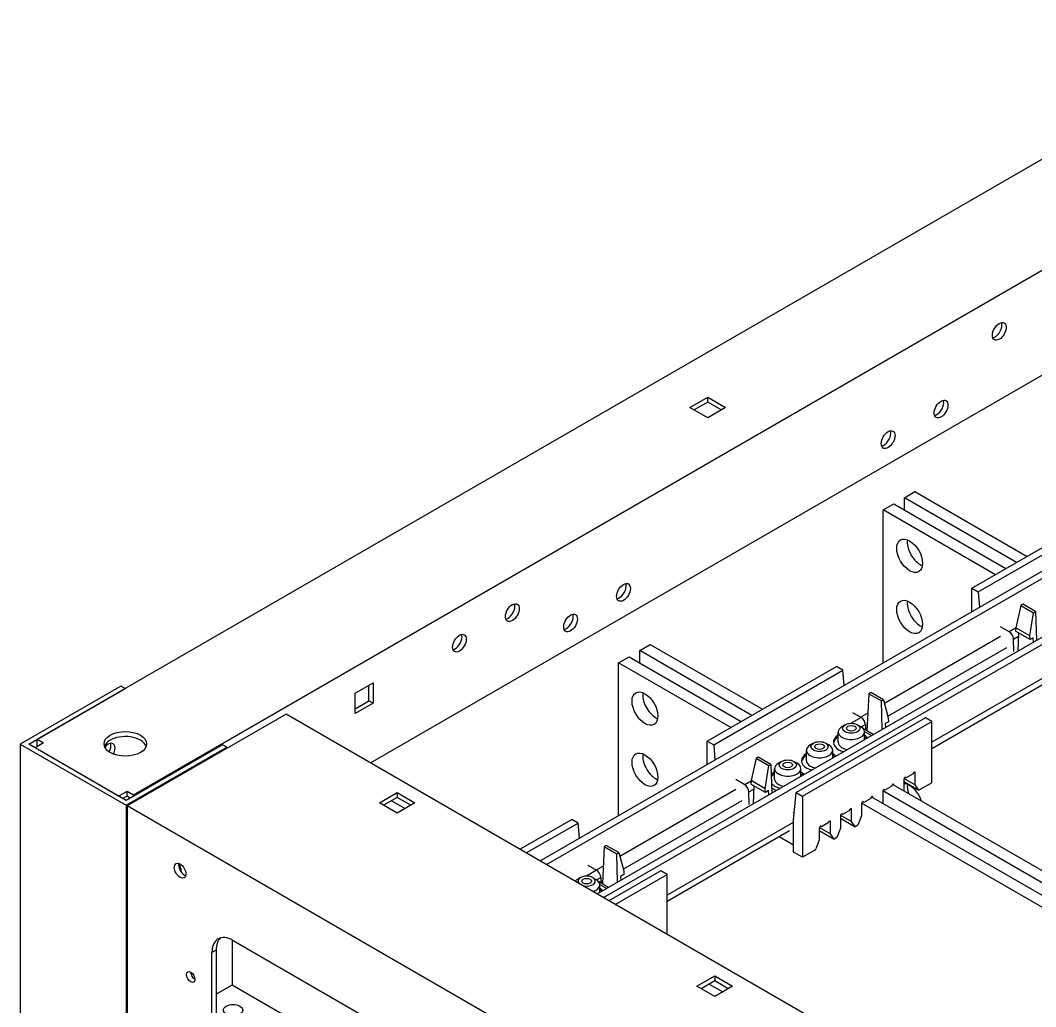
# Model space of a CAD drawing. Header units: millimetres. Extents: x -116965 to 323937, y 291661 to 566926.
# Drawn here: x -13101.6 to -12925.3, y 325621.5 to 325792.7 of the extents above; entities that cross this region are included whole.
import ezdxf

# ---------------------------------------------------------------- set-up
doc = ezdxf.new("R2010")
doc.units = ezdxf.units.MM
doc.layers.add('ALPHA', color=255, linetype='Continuous')

msp = doc.modelspace()

# ---------------------------------------------------------------- linework, layer by layer
at = {"layer": 'ALPHA'}
for p, q in [((-13098.684469, 325667.907312), (-12882.479499, 325792.73331)), ((-13081.991092, 325658.269387), (-12865.786123, 325783.095384)), ((-13040.809193, 325663.788904), (-12881.045487, 325756.028522)), ((-13011.356781, 325646.784546), (-12862.807789, 325732.549347)), ((-13010.253695, 325646.147679), (-12861.704702, 325731.912479)), ((-13001.429002, 325641.05274), (-12852.88001, 325726.817541)), ((-12985.323938, 325725.501348), (-12982.235296, 325727.284577)), ((-12982.235296, 325727.284577), (-12979.146653, 325725.501348)), ((-12982.235296, 325726.43542), (-12982.235296, 325727.284577)), ((-13000.325916, 325640.415873), (-12851.776923, 325726.180673)), ((-12982.235296, 325723.71812), (-12985.323938, 325725.501348)), ((-12982.235296, 325726.43542), (-12984.588547, 325725.07677)), ((-12979.882044, 325725.07677), (-12982.235296, 325726.43542)), ((-12979.146653, 325725.501348), (-12982.235296, 325723.71812)), ((-12948.094766, 325709.845026), (-12946.256288, 325710.906472)), ((-12948.094766, 325707.722135), (-12948.094766, 325709.845026)), ((-12928.606903, 325698.593703), (-12948.094766, 325709.845026)), ((-12946.256288, 325710.906472), (-12926.768426, 325699.655149)), ((-12951.771721, 325707.722135), (-12949.933244, 325708.783581)), ((-12951.771721, 325681.185996), (-12951.771721, 325707.722135)), ((-12932.283858, 325696.470812), (-12951.771721, 325707.722135)), ((-12949.933244, 325708.783581), (-12930.445381, 325697.532258)), ((-12936.346894, 325694.125018), (-12913.917467, 325707.074653)), ((-12935.243807, 325693.48815), (-12912.81438, 325706.437786)), ((-12936.346894, 325694.125018), (-12935.243807, 325693.48815)), ((-12936.346894, 325690.091525), (-12936.346894, 325694.125018)), ((-12935.243807, 325693.48815), (-12935.016497, 325690.859629)), ((-12927.889897, 325691.15297), (-12928.757978, 325687.281001)), ((-12927.522201, 325691.365259), (-12927.889897, 325691.15297)), ((-12927.889897, 325691.15297), (-12925.683724, 325689.879235)), ((-12925.316028, 325690.091525), (-12927.522201, 325691.365259)), ((-12926.286425, 325685.854049), (-12925.683724, 325689.879235)), ((-12925.683724, 325689.879235), (-12925.316028, 325690.091525)), ((-12925.316028, 325690.091525), (-12925.13218, 325685.10273)), ((-12929.86096, 325686.559158), (-12931.383004, 325687.437911)), ((-12928.761326, 325687.194032), (-12929.86096, 325686.559158)), ((-12928.757978, 325687.281001), (-12928.781958, 325686.657979)), ((-12926.262445, 325685.203337), (-12928.781958, 325686.657979)), ((-12926.286425, 325685.854049), (-12928.757978, 325687.281001)), ((-12928.254395, 325686.35339), (-12928.374586, 325683.230726)), ((-12931.383004, 325685.739598), (-12951.542377, 325674.100579)), ((-12929.126017, 325685.315317), (-12928.275449, 325685.806393)), ((-12929.06092, 325683.125207), (-12929.126017, 325685.315317)), ((-12926.262445, 325685.203337), (-12926.286425, 325685.854049)), ((-12925.710901, 325685.521771), (-12926.262445, 325685.203337)), ((-12925.683724, 325684.784297), (-12925.710901, 325685.521771)), ((-12994.056707, 325683.308887), (-12992.218229, 325684.370333)), ((-12994.056707, 325681.185996), (-12994.056707, 325683.308887)), ((-12974.568844, 325672.057565), (-12994.056707, 325683.308887)), ((-12992.218229, 325684.370333), (-12972.730366, 325673.11901)), ((-12950.953887, 325671.892874), (-12930.279918, 325683.828996)), ((-12997.733662, 325681.185996), (-12995.895184, 325682.247442)), ((-12997.733662, 325654.649857), (-12997.733662, 325681.185996)), ((-12978.245799, 325669.934673), (-12997.733662, 325681.185996)), ((-12995.895184, 325682.247442), (-12976.407322, 325670.996119)), ((-12982.308835, 325667.588879), (-12959.879408, 325680.538515)), ((-12981.205748, 325666.952011), (-12958.776321, 325679.901647)), ((-12958.776321, 325679.901647), (-12959.879408, 325680.538515)), ((-12958.549011, 325677.273126), (-12958.776321, 325679.901647)), ((-12921.455225, 325680.007792), (-12943.333109, 325667.37659)), ((-13043.456601, 325675.931841), (-13040.367958, 325677.715069)), ((-13040.367958, 325677.715069), (-13040.367958, 325674.148612)), ((-12943.333109, 325666.321393), (-12922.101398, 325678.579527)), ((-13084.160496, 325677.141889), (-13101.626033, 325667.058156)), ((-13100.155251, 325667.058156), (-13083.425104, 325676.717311)), ((-13083.425104, 325676.717311), (-13084.160496, 325677.141889)), ((-13043.456601, 325672.365384), (-13043.456601, 325675.931841)), ((-13041.103349, 325674.573191), (-13041.103349, 325677.290491)), ((-12954.256323, 325675.806002), (-12954.580212, 325669.33919)), ((-12953.888628, 325676.018291), (-12954.256323, 325675.806002)), ((-12954.256323, 325675.806002), (-12952.087477, 325674.553817)), ((-12951.719781, 325674.766106), (-12953.888628, 325676.018291)), ((-13043.456601, 325673.21454), (-13041.103349, 325674.573191)), ((-13040.367958, 325674.148612), (-13043.456601, 325672.365384)), ((-13040.367958, 325674.148612), (-13041.103349, 325674.573191)), ((-12952.087477, 325674.553817), (-12951.719781, 325674.766106)), ((-12951.939986, 325669.625237), (-12952.087477, 325674.553817)), ((-12951.719781, 325674.766106), (-12950.877078, 325671.604729)), ((-13055.480244, 325672.259239), (-13083.057409, 325656.337556)), ((-12834.862929, 325544.885773), (-13055.480244, 325672.259239)), ((-12957.121691, 325672.577673), (-12955.599647, 325671.69892)), ((-12954.425097, 325672.436239), (-12955.650909, 325671.728516)), ((-12944.436196, 325671.622372), (-12966.865623, 325658.672736)), ((-12965.762536, 325658.035869), (-12943.333109, 325670.985505)), ((-12958.371856, 325670.433553), (-12958.923399, 325670.115119)), ((-12955.599647, 325671.69892), (-12957.350309, 325670.688175)), ((-12956.239222, 325670.433553), (-12955.687679, 325670.115119)), ((-12955.574847, 325670.045078), (-12954.864704, 325670.455079)), ((-12954.864704, 325670.455079), (-12954.835924, 325669.486826)), ((-12950.857684, 325670.956664), (-12951.409228, 325670.638231)), ((-12951.409228, 325670.638231), (-12951.388442, 325669.94367)), ((-12950.877078, 325671.604729), (-12950.857684, 325670.956664)), ((-12943.333109, 325670.985505), (-12944.436196, 325671.622372)), ((-12943.333109, 325660.371049), (-12943.333109, 325670.985505)), ((-12959.593539, 325667.37659), (-12959.593539, 325669.181047)), ((-12953.507823, 325668.720046), (-12955.198784, 325669.696323)), ((-12955.019922, 325669.241325), (-12953.812431, 325668.54418)), ((-12955.017539, 325667.848411), (-12955.017539, 325669.181047)), ((-12954.840739, 325669.648799), (-12954.556486, 325669.812913)), ((-13101.626033, 325667.058156), (-13083.241257, 325656.4437)), ((-13101.626033, 325667.058156), (-13101.626033, 325242.479934)), ((-13083.241257, 325657.292857), (-13100.155251, 325667.058156)), ((-13097.581382, 325667.270445), (-13099.052164, 325666.421289)), ((-13098.684469, 325666.633578), (-13098.684469, 325667.907312)), ((-13098.684469, 325667.907312), (-13097.581382, 325667.270445)), ((-13066.51111, 325666.952011), (-13083.241257, 325657.292857)), ((-13065.775719, 325666.527433), (-13066.51111, 325666.952011)), ((-12982.308835, 325667.588879), (-12981.205748, 325666.952011)), ((-12982.308835, 325663.555386), (-12982.308835, 325667.588879)), ((-12981.205748, 325666.952011), (-12980.978438, 325664.323491)), ((-12963.887289, 325667.249216), (-12964.438832, 325666.930783)), ((-12961.754655, 325667.249216), (-12961.203112, 325666.930783)), ((-13084.564961, 325658.057098), (-13099.052164, 325666.421289)), ((-13083.241257, 325656.4437), (-13065.775719, 325666.527433)), ((-13065.775719, 325666.527433), (-13065.775719, 325666.315144)), ((-12965.108972, 325664.192253), (-12965.108972, 325665.99671)), ((-12960.532972, 325664.664074), (-12960.532972, 325665.99671)), ((-12973.851838, 325664.616831), (-12974.719919, 325660.744862)), ((-12973.484142, 325664.82912), (-12973.851838, 325664.616831)), ((-12973.851838, 325664.616831), (-12971.645665, 325663.343097)), ((-12971.277969, 325663.555386), (-12973.484142, 325664.82912)), ((-12972.248365, 325659.31791), (-12971.645665, 325663.343097)), ((-12971.645665, 325663.343097), (-12971.277969, 325663.555386)), ((-12971.277969, 325663.555386), (-12971.094121, 325658.566592)), ((-12969.402722, 325664.06488), (-12969.954265, 325663.746446)), ((-12967.270088, 325664.06488), (-12966.718544, 325663.746446)), ((-12970.624405, 325661.007916), (-12970.624405, 325662.812374)), ((-12966.048405, 325661.479737), (-12966.048405, 325662.812374)), ((-12946.587214, 325661.888916), (-12947.80061, 325661.188362)), ((-12946.403367, 325662.20735), (-12946.219519, 325662.101205)), ((-12946.219519, 325659.978314), (-12946.219519, 325662.101205)), ((-12975.822901, 325660.023019), (-12977.344945, 325660.901772)), ((-12974.723266, 325660.657893), (-12975.822901, 325660.023019)), ((-12974.719919, 325660.744862), (-12974.743899, 325660.12184)), ((-12972.224385, 325658.667198), (-12974.743899, 325660.12184)), ((-12972.248365, 325659.31791), (-12974.719919, 325660.744862)), ((-12974.216336, 325659.817251), (-12974.336527, 325656.694588)), ((-12950.113984, 325660.061435), (-12885.384294, 325622.689732)), ((-12950.080322, 325660.084459), (-12949.896474, 325659.978314)), ((-12949.896474, 325659.935856), (-12949.896474, 325659.978314)), ((-12948.168305, 325660.976073), (-12948.168305, 325658.938097)), ((-12948.168305, 325660.565103), (-12945.582652, 325659.072275)), ((-12948.145919, 325661.090522), (-12946.219519, 325659.978314)), ((-12947.80061, 325661.188362), (-12947.984457, 325661.294507)), ((-12945.582652, 325659.072275), (-12946.219519, 325659.978314)), ((-12943.333109, 325660.371049), (-12945.582652, 325659.072275)), ((-13084.564961, 325658.057098), (-13083.094179, 325658.906254)), ((-13083.094179, 325658.057098), (-13083.82957, 325657.632519)), ((-13083.094179, 325658.906254), (-13081.991092, 325658.269387)), ((-13083.094179, 325658.057098), (-13083.094179, 325658.906254)), ((-13082.726483, 325657.844809), (-13083.094179, 325658.057098)), ((-13081.991092, 325658.269387), (-13081.991092, 325658.01464)), ((-13039.264872, 325656.868279), (-13036.176229, 325658.651507)), ((-13036.176229, 325658.651507), (-13036.176229, 325657.802351)), ((-13036.176229, 325658.651507), (-13033.087587, 325656.868279)), ((-12977.344945, 325659.203459), (-12997.504318, 325647.56444)), ((-12975.087958, 325658.779178), (-12974.23739, 325659.270254)), ((-12975.022861, 325656.589068), (-12975.087958, 325658.779178)), ((-12972.224385, 325658.667198), (-12972.248365, 325659.31791)), ((-12971.672842, 325658.985632), (-12972.224385, 325658.667198)), ((-12971.645665, 325658.248158), (-12971.672842, 325658.985632)), ((-12970.35873, 325658.99117), (-12971.126095, 325659.434208)), ((-12967.329379, 325653.845547), (-12966.865623, 325658.672736)), ((-12966.865623, 325658.672736), (-12965.762536, 325658.035869)), ((-12965.762536, 325658.035869), (-12965.762536, 325647.421413)), ((-12951.84526, 325658.853182), (-12951.84526, 325656.815206)), ((-12887.222772, 325621.628286), (-12951.834287, 325658.931762)), ((-12951.477565, 325659.065471), (-12951.661413, 325659.171616)), ((-12950.26417, 325659.766025), (-12951.477565, 325659.065471)), ((-13083.241257, 325656.4437), (-13083.241257, 325231.865478)), ((-13083.057409, 325656.337556), (-13083.057409, 325614.72889)), ((-12862.440093, 325528.964089), (-13083.057409, 325656.337556)), ((-13082.726483, 325657.590062), (-13082.726483, 325657.844809)), ((-13036.176229, 325655.08505), (-13039.264872, 325656.868279)), ((-13036.176229, 325657.802351), (-13038.529481, 325656.4437)), ((-13037.150623, 325657.239785), (-13034.797371, 325655.881134)), ((-13033.822978, 325656.4437), (-13036.176229, 325657.802351)), ((-13033.087587, 325656.868279), (-13036.176229, 325655.08505)), ((-12996.915827, 325645.356735), (-12976.241859, 325657.292857)), ((-12955.522216, 325656.730291), (-12955.522216, 325654.6074)), ((-12890.899727, 325619.505395), (-12955.511242, 325656.808871)), ((-12955.15452, 325656.94258), (-12955.338368, 325657.048724)), ((-12953.941125, 325657.643134), (-12955.15452, 325656.94258)), ((-12953.790939, 325657.938544), (-12889.061249, 325620.566841)), ((-12953.757277, 325657.961568), (-12953.573429, 325657.855423)), ((-12953.573429, 325657.812965), (-12953.573429, 325657.855423)), ((-12967.219516, 325655.055852), (-12967.417166, 325655.169966)), ((-12967.212726, 325655.059773), (-12967.219516, 325655.055852)), ((-12959.199171, 325654.6074), (-12959.199171, 325652.484509)), ((-12959.176784, 325654.721848), (-12957.250385, 325653.609641)), ((-12958.831475, 325654.819689), (-12959.015323, 325654.925833)), ((-12957.61808, 325655.520243), (-12958.831475, 325654.819689)), ((-12957.434232, 325655.838676), (-12957.250385, 325655.732532)), ((-12957.250385, 325653.609641), (-12957.250385, 325655.732532)), ((-12955.522216, 325654.6074), (-12956.159083, 325652.965969)), ((-13014.849889, 325648.801292), (-13005.841348, 325654.002376)), ((-13013.746802, 325648.164425), (-13004.738262, 325653.365508)), ((-13004.738262, 325653.365508), (-13005.841348, 325654.002376)), ((-13004.510952, 325650.736987), (-13004.738262, 325653.365508)), ((-12967.417166, 325653.471653), (-12989.29505, 325640.840451)), ((-12967.328919, 325653.845282), (-12967.329379, 325653.845547)), ((-12967.328919, 325648.325765), (-12967.328919, 325653.845282)), ((-12962.508431, 325652.696798), (-12962.692278, 325652.802942)), ((-12961.295035, 325653.397352), (-12962.508431, 325652.696798)), ((-12961.111188, 325653.715785), (-12960.92734, 325653.609641)), ((-12960.92734, 325651.48675), (-12960.92734, 325653.609641)), ((-12959.199171, 325654.196429), (-12956.613517, 325652.703602)), ((-12956.613517, 325652.703602), (-12957.250385, 325653.609641)), ((-12956.159083, 325652.965969), (-12956.613517, 325652.703602)), ((-12989.29505, 325639.785254), (-12968.063339, 325652.043388)), ((-12969.812599, 325651.033453), (-12967.328919, 325649.599499)), ((-12962.876126, 325652.484509), (-12962.876126, 325650.361617)), ((-12962.876126, 325652.073538), (-12960.290473, 325650.580711)), ((-12962.85374, 325652.598957), (-12960.92734, 325651.48675)), ((-12960.290473, 325650.580711), (-12960.92734, 325651.48675)), ((-12959.199171, 325652.484509), (-12959.836038, 325650.843078)), ((-13000.218264, 325649.269863), (-13000.542153, 325642.803051)), ((-12999.850569, 325649.482152), (-13000.218264, 325649.269863)), ((-13000.218264, 325649.269863), (-12998.049417, 325648.017678)), ((-12997.681722, 325648.229967), (-12999.850569, 325649.482152)), ((-12962.876126, 325650.361617), (-12963.459921, 325648.856973)), ((-12959.836038, 325650.843078), (-12960.290473, 325650.580711)), ((-12998.049417, 325648.017678), (-12997.681722, 325648.229967)), ((-12997.901927, 325643.089098), (-12998.049417, 325648.017678)), ((-12997.681722, 325648.229967), (-12996.839019, 325645.06859)), ((-12965.762536, 325647.421413), (-12967.328919, 325648.325765)), ((-12963.619138, 325648.658905), (-12965.762536, 325647.421413)), ((-13003.083632, 325646.041534), (-13001.561588, 325645.162781)), ((-13000.387038, 325645.9001), (-13001.61285, 325645.192378)), ((-13074.071569, 325645.630062), (-13073.773097, 325645.457739)), ((-13073.773097, 325645.457739), (-13073.773097, 325644.981651)), ((-13001.561588, 325645.162781), (-13003.31225, 325644.152036)), ((-13001.536788, 325643.508939), (-13000.826645, 325643.91894)), ((-13000.826645, 325643.91894), (-13000.797865, 325642.950687)), ((-12990.398136, 325645.086233), (-12999.406677, 325639.88515)), ((-12998.30359, 325639.248282), (-12989.29505, 325644.449366)), ((-12996.819625, 325644.420526), (-12997.371168, 325644.102092)), ((-12997.371168, 325644.102092), (-12997.350383, 325643.407532)), ((-12996.839019, 325645.06859), (-12996.819625, 325644.420526)), ((-12989.29505, 325644.449366), (-12990.398136, 325645.086233)), ((-12989.29505, 325634.047199), (-12989.29505, 325644.449366)), ((-13004.333797, 325643.897414), (-13004.88534, 325643.57898)), ((-13002.201163, 325643.897414), (-13001.649619, 325643.57898)), ((-12999.469763, 325642.183907), (-13001.160725, 325643.160184)), ((-13000.981863, 325642.705186), (-12999.774372, 325642.008041)), ((-13000.97948, 325641.312272), (-13000.97948, 325642.644908)), ((-13000.802679, 325643.11266), (-13000.518426, 325643.276774)), ((-13064.85648, 325633.086588), (-13064.85648, 325625.237201)), ((-13064.672633, 325632.985754), (-12983.779617, 325586.282149)), ((-13067.614197, 325631.287441), (-13068.349588, 325630.862863)), ((-13068.349588, 325618.125516), (-13068.349588, 325630.862863)), ((-13067.614197, 325631.287441), (-13067.614197, 325618.550094)), ((-12984.110543, 325625.024912), (-12981.0219, 325626.808141)), ((-12981.0219, 325626.808141), (-12981.0219, 325625.958984)), ((-12981.0219, 325626.808141), (-12977.933258, 325625.024912)), ((-13064.85648, 325625.237201), (-13067.614197, 325623.645033)), ((-12980.102662, 325576.304561), (-13064.85648, 325625.237201)), ((-12981.0219, 325623.241683), (-12984.110543, 325625.024912)), ((-12981.0219, 325625.958984), (-12983.375152, 325624.600334)), ((-12981.996294, 325625.396418), (-12979.643042, 325624.037768)), ((-12978.668649, 325624.600334), (-12981.0219, 325625.958984)), ((-12977.933258, 325625.024912), (-12981.0219, 325623.241683))]:
    msp.add_line(p, q, dxfattribs=at)
for centre, major_axis, start_param, end_param in [((-12931.603622, 325738.72696), (0.845, 1.463583), 2.3561944902, 8.6393797974), ((-12932.339013, 325739.151538), (0.845, 1.463583), 3.5917893435, 5.4977871438), ((-12932.339013, 325739.151538), (0.845, 1.463583), 5.4977871438, 5.8329886172), ((-12941.715249, 325725.246601), (0.845, 1.463583), 2.3561944902, 8.6393797974), ((-12942.45064, 325725.67118), (0.845, 1.463583), 3.5917893435, 5.4977871438), ((-12942.45064, 325725.67118), (0.845, 1.463583), 5.4977871438, 5.8329886172), ((-12950.907637, 325719.939374), (0.845, 1.463583), 2.3561944902, 8.6393797974), ((-12951.643028, 325720.363952), (0.845, 1.463583), 3.5917893435, 5.4977871438), ((-12951.643028, 325720.363952), (0.845, 1.463583), 5.4977871438, 5.8329886172), ((-12947.175527, 325699.761294), (-1.586, 2.747033), 0.7853981634, 7.0685834706), ((-12945.33705, 325700.822739), (-1.586, 2.747033), 0.6182324985, 2.3561944902), ((-12945.33705, 325700.822739), (-1.586, 2.747033), 2.3561944902, 2.5233601551), ((-12996.869578, 325693.403235), (0.845, 1.463583), 2.3561944902, 8.6393797974), ((-12997.604969, 325693.827813), (0.845, 1.463583), 3.5917893435, 5.4977871438), ((-12997.604969, 325693.827813), (0.845, 1.463583), 5.4977871438, 5.8329886172), ((-13016.173593, 325689.900464), (0.845, 1.463583), 2.3561944902, 8.6393797974), ((-12947.175527, 325689.146838), (-1.586, 2.747033), 0.7853981634, 7.0685834706), ((-12945.33705, 325690.208284), (-1.586, 2.747033), 0.6182324985, 2.3561944902), ((-13016.908984, 325690.325043), (0.845, 1.463583), 3.5917893435, 5.4977871438), ((-13016.908984, 325690.325043), (0.845, 1.463583), 5.4977871438, 5.8329886172), ((-13006.061966, 325688.096007), (0.845, 1.463583), 2.3561944902, 8.6393797974), ((-13006.797357, 325688.520585), (0.845, 1.463583), 3.5917893435, 5.4977871438), ((-13006.797357, 325688.520585), (0.845, 1.463583), 5.4977871438, 5.8329886172), ((-13025.365981, 325684.593237), (0.845, 1.463583), 2.3561944902, 8.6393797974), ((-12945.33705, 325690.208284), (-1.586, 2.747033), 2.3561944902, 2.5233601551), ((-12929.86096, 325685.710002), (-0.52, 0.900666), 3.961897402, 5.4977871438), ((-13026.101372, 325685.017815), (0.845, 1.463583), 3.5917893435, 5.4977871438), ((-13026.101372, 325685.017815), (0.845, 1.463583), 5.4977871438, 5.8329886172), ((-12993.137468, 325673.225155), (-1.586, 2.747033), 0.7853981634, 7.0685834706), ((-12991.29899, 325674.2866), (-1.586, 2.747033), 0.6182324985, 2.3561944902), ((-12991.29899, 325674.2866), (-1.586, 2.747033), 2.3561944902, 2.5233601551), ((-12957.305539, 325669.817914), (-1.508, 0), 2.3561944902, 8.6393797974), ((-12955.599647, 325670.849764), (-0.52, 0.900666), 3.961897402, 5.4977871438), ((-13083.388335, 325667.100614), (-3.692, 0), 2.3561944902, 8.6393797974), ((-12957.305539, 325667.37659), (-3.12, 0), 5.5356009575, 7.0685834706), ((-12957.305539, 325669.181047), (-2.288, 0), 5.4977871438, 7.0685834706), ((-12957.305539, 325669.181047), (-2.288, 0), 0.7853981634, 3.926990817), ((-12957.305539, 325669.817914), (-0.832, 0), 2.3561944902, 8.6393797974), ((-12957.305539, 325667.37659), (-3.12, 0), 3.5871539077, 3.8891770033), ((-13083.388335, 325666.251457), (-3.692, 0), 3.926990817, 6.0826591128), ((-13086.366669, 325665.678277), (0.845, 1.463583), 5.4977871438, 7.5804186019), ((-13087.10206, 325666.102855), (0.845, 1.463583), 4.7826868451, 5.8329886172), ((-13087.10206, 325666.102855), (0.845, 1.463583), 5.4977871438, 5.8329886172), ((-13083.388335, 325666.251457), (-3.692, 0), 3.342118848, 3.926990817), ((-12962.820972, 325665.99671), (-2.288, 0), 5.4977871438, 7.0685834706), ((-12962.820972, 325666.633578), (-1.508, 0), 2.3561944902, 8.6393797974), ((-12962.820972, 325665.99671), (-2.288, 0), 0.7853981634, 3.926990817), ((-12962.820972, 325666.633578), (-0.832, 0), 2.3561944902, 8.6393797974), ((-12957.305539, 325667.058156), (-3.12, 0), 5.5356009575, 6.194681464), ((-12957.305539, 325667.37659), (-2.288, 0), 0, 0.7853981634), ((-12957.305539, 325667.058156), (-3.12, 0), 3.7171202248, 3.8891770033), ((-13087.837451, 325666.527433), (0.845, 1.463583), 4.9148385189, 5.2274041124), ((-13087.10206, 325666.102855), (0.845, 1.463583), 4.7826868451, 5.4977871438), ((-13086.366669, 325665.678277), (0.845, 1.463583), 4.8068754969, 5.4977871438), ((-12993.137468, 325662.610699), (-1.586, 2.747033), 0.7853981634, 7.0685834706), ((-12991.29899, 325663.672145), (-1.586, 2.747033), 0.6182324985, 2.3561944902), ((-12962.820972, 325664.192253), (-3.12, 0), 5.5356009575, 7.0685834706), ((-12962.820972, 325663.873819), (-3.12, 0), 5.5356009575, 6.194681464), ((-12962.820972, 325664.192253), (-3.12, 0), 3.5871539077, 3.8891770033), ((-12962.820972, 325663.873819), (-3.12, 0), 3.7171202248, 3.8891770033), ((-12957.305539, 325667.37659), (-3.12, 0), 0.7853981634, 1.1252350727), ((-12957.305539, 325667.37659), (-2.288, 0), 0.7853981634, 1.2572600005), ((-12968.336405, 325662.812374), (-2.288, 0), 5.4977871438, 7.0685834706), ((-12968.336405, 325663.449241), (-1.508, 0), 2.3561944902, 8.6393797974), ((-12968.336405, 325662.812374), (-2.288, 0), 0.7853981634, 3.926990817), ((-12968.336405, 325663.449241), (-0.832, 0), 2.3561944902, 8.6393797974), ((-12962.820972, 325664.192253), (-2.288, 0), 0, 0.7853981634), ((-12968.336405, 325661.007916), (-3.12, 0), 5.5356009575, 5.8830481547), ((-12968.336405, 325660.689483), (-3.12, 0), 5.5356009575, 5.8739474658), ((-12968.336405, 325661.007916), (-3.12, 0), 3.5871539077, 3.8891770033), ((-12968.336405, 325660.689483), (-3.12, 0), 3.7171202248, 3.8891770033), ((-12962.820972, 325664.192253), (-3.12, 0), 0.7853981634, 1.1252350727), ((-12962.820972, 325664.192253), (-2.288, 0), 0.7853981634, 1.2572600005), ((-12946.403367, 325661.995061), (0.13, 0.225167), 5.4977871438, 8.6393797974), ((-12991.29899, 325663.672145), (-1.586, 2.747033), 2.3561944902, 2.5233601551), ((-12975.822901, 325659.173863), (-0.52, 0.900666), 3.961897402, 5.4977871438), ((-12968.336405, 325661.007916), (-3.12, 0), 0.4426839245, 0.7853981634), ((-12968.336405, 325661.007916), (-2.288, 0), 0, 0.7853981634), ((-12968.336405, 325661.007916), (-2.288, 0), 0.7853981634, 1.2572600005), ((-12950.080322, 325659.87217), (0.13, 0.225167), 5.4977871438, 8.6393797974), ((-12947.984457, 325661.082218), (0.13, 0.225167), 5.4977871438, 8.6393797974), ((-12947.175527, 325657.303471), (-1.586, 2.747033), 5.4977871438, 5.9563088024), ((-12945.33705, 325658.364917), (-1.586, 2.747033), 0.6182324985, 1.207672497), ((-12947.175527, 325657.303471), (-1.586, 2.747033), 4.3492651506, 5.4977871438), ((-12968.336405, 325661.007916), (-3.12, 0), 0.7853981634, 1.1252350727), ((-12953.757277, 325657.749278), (0.13, 0.225167), 5.4977871438, 8.6393797974), ((-12951.661413, 325658.959326), (0.13, 0.225167), 5.4977871438, 8.6393797974), ((-12955.338368, 325656.836435), (0.13, 0.225167), 5.4977871438, 8.6393797974), ((-12967.219516, 325656.329587), (-0.78, 1.351), 2.3561944902, 2.3617043931), ((-12959.015323, 325654.713544), (0.13, 0.225167), 5.4977871438, 8.6393797974), ((-12957.434232, 325655.626387), (0.13, 0.225167), 5.4977871438, 8.6393797974), ((-12962.692278, 325652.590653), (0.13, 0.225167), 5.4977871438, 8.6393797974), ((-12961.111188, 325653.503496), (0.13, 0.225167), 5.4977871438, 8.6393797974), ((-12963.619138, 325648.871194), (0.13, 0.225167), 3.926990817, 4.9741883682), ((-13073.865021, 325645.086233), (-0.715, 1.238416), 0.7853981634, 7.0685834706), ((-13073.12963, 325645.510811), (-0.715, 1.238416), 0.5401439777, 0.7853981634), ((-13073.12963, 325645.510811), (-0.715, 1.238416), 0.7853981634, 2.6014486759), ((-13074.968107, 325644.767799), (0.845, 1.463583), 5.4977871438, 6.2945464097), ((-13003.26748, 325643.281776), (-1.508, 0), 1.1084346634, 6.7455469706), ((-13001.561588, 325644.313625), (-0.52, 0.900666), 3.961897402, 5.4977871438), ((-13003.26748, 325642.644908), (-2.288, 0), 5.4977871438, 5.7858452811), ((-13003.26748, 325643.281776), (-0.832, 0), 2.3561944902, 8.6393797974), ((-13003.26748, 325642.644908), (-2.288, 0), 2.0681363529, 3.926990817), ((-13003.26748, 325640.840451), (-3.12, 0), 3.5871539077, 3.8891770033), ((-13003.26748, 325640.522017), (-3.12, 0), 3.7171202248, 3.8891770033), ((-13064.672633, 325628.739971), (-2.6, 4.503332), 5.4977871438, 7.0685834706), ((-13063.937242, 325629.16455), (-2.6, 4.503332), 0.1418970546, 0.7853981634), ((-13072.026543, 325626.61708), (-0.52, 0.900666), 0.7853981634, 7.0685834706), ((-13071.291152, 325627.041659), (-0.52, 0.900666), 0.7853981634, 2.3561944902), ((-13064.672633, 325620.885274), (-1.69, 0), 2.3561944902, 8.6393797974)]:
    msp.add_ellipse(centre, major_axis=major_axis, ratio=0.5773502692, start_param=start_param, end_param=end_param, dxfattribs=at)

doc.saveas('drawing.dxf')
